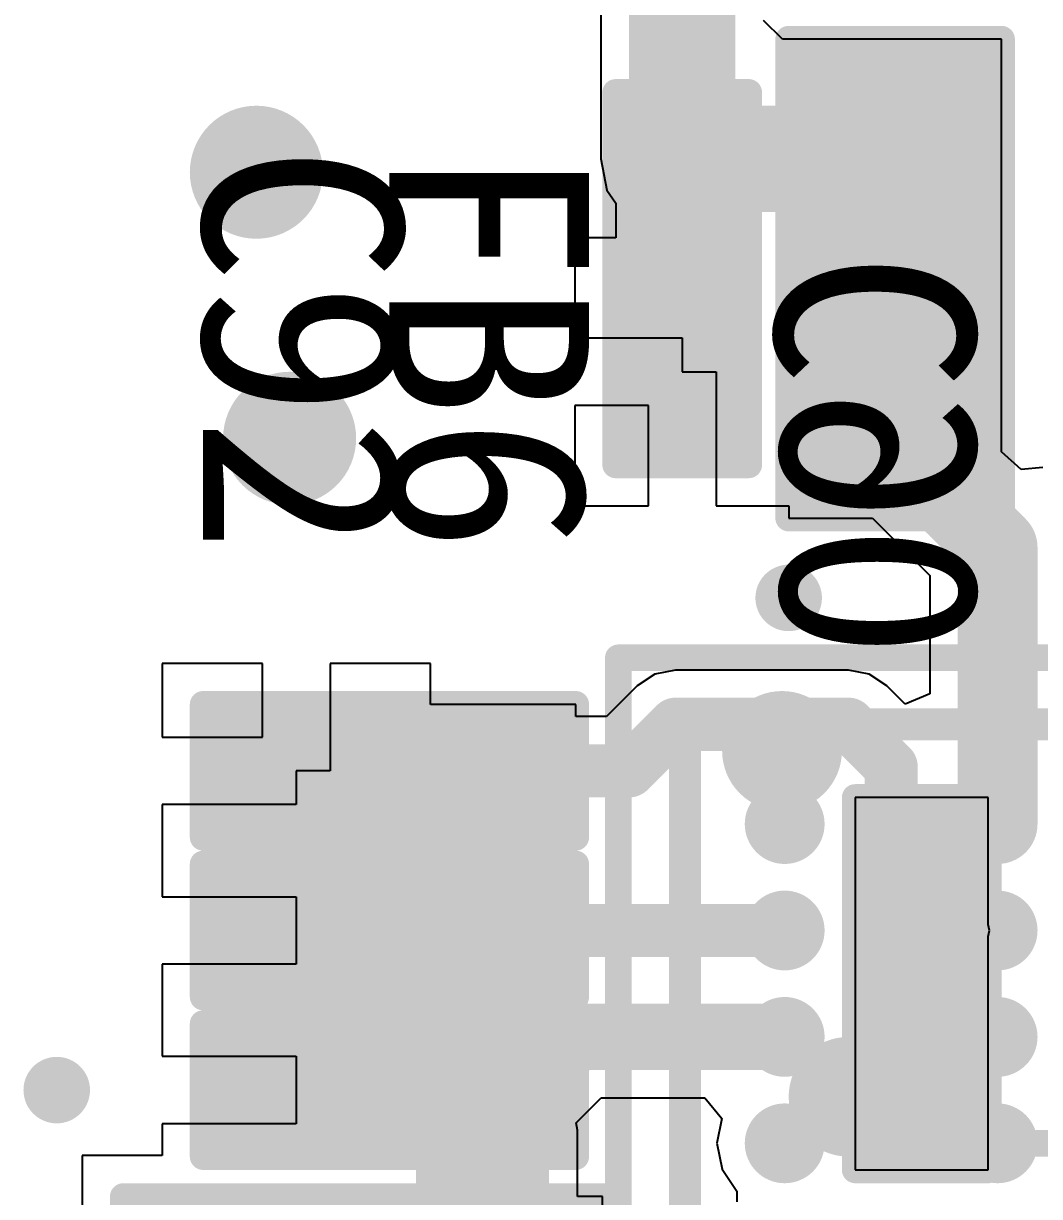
# Model space of a CAD drawing. Header units: millimetres. Extents: x 15 to 120, y 22 to 104.
# Drawn here: x 30.625 to 34.443, y 77.15 to 81.559 of the extents above; entities that cross this region are included whole.
import ezdxf

# ---------------------------------------------------------------- set-up
doc = ezdxf.new("R2010")
doc.units = ezdxf.units.MM
for name, color, linetype in [('BottomLayer', 5, 'Continuous'), ('BottomOverlay', 54, 'Continuous'), ('BottomPaste', 16, 'Continuous'), ('BottomSolder', 6, 'Continuous'), ('Mechanical13', 56, 'Continuous'), ('Mechanical15', 56, 'Continuous'), ('MultiLayer', 9, 'Continuous'), ('TopLayer', 1, 'Continuous'), ('TopOverlay', 2, 'Continuous'), ('TopPaste', 8, 'Continuous'), ('TopSolder', 216, 'Continuous')]:
    doc.layers.add(name, color=color, linetype=linetype)

msp = doc.modelspace()

# ---------------------------------------------------------------- linework, layer by layer
at = {"layer": 'BottomLayer'}
for p, q in [((34.249995, 78.65000017999999), (33.749996, 78.65000017999999)), ((33.749996, 78.65000017999999), (33.749996, 77.95000412)), ((34.249995, 78.17218045999999), (34.249995, 78.65000017999999)), ((34.25440698, 78.15000117999999), (34.249995, 78.17218045999999)), ((34.249995, 78.1278219), (34.25440698, 78.15000117999999)), ((34.249995, 77.95000666), (34.249995, 78.1278219)), ((33.74999346, 77.95000666), (33.74999091999999, 77.9499965)), ((33.74999091999999, 77.9499965), (33.74999091999999, 77.9499965)), ((33.74999091999999, 77.9499965), (33.74999091999999, 77.9499965)), ((33.74999091999999, 77.9499965), (33.74999091999999, 77.94999396)), ((33.74999091999999, 77.94999396), (33.749996, 77.94999396)), ((33.749996, 77.95000412), (33.74999346, 77.95000666)), ((33.749996, 77.95000412), (33.749996, 77.95000412)), ((33.749996, 77.94999396), (33.749996, 77.94999396)), ((33.749996, 77.94999396), (33.749996, 77.25000044)), ((34.25000008, 77.95000666), (34.249995, 77.95000666)), ((34.249995, 77.94999396), (34.25000008, 77.9499965)), ((34.249995, 77.25000044), (34.249995, 77.94999396)), ((34.249995, 77.94999396), (34.249995, 77.94999396)), ((34.25000008, 77.9499965), (34.25000008, 77.95000666)), ((33.749996, 77.25000044), (34.249995, 77.25000044))]:
    msp.add_line(p, q, dxfattribs=at)
for points, const_width in [([(31.37499186, 80.99997515999999, 1), (31.62498882, 80.99997515999999, 1)], 0.2499995), ([(31.50000304, 80.00000002, 1), (31.75, 80.00000002, 1)], 0.2499995), ([(33.96250256, 78.15000117999999, 1), (34.08750104, 78.15000117999999, 1)], 0.12499848), ([(33.9374988, 77.7250033, 1), (34.06249728, 77.7250033, 1)], 0.12499848)]:
    msp.add_lwpolyline(points, format="xyb", close=True, dxfattribs=dict(at, const_width=const_width))
for points in [[(34.1499952, 78.55000038), (33.84999579999999, 78.55000038), (34.1499952, 78.05000138), (33.84999579999999, 78.05000138)], [(34.1499952, 77.84999924), (33.84999579999999, 77.84999924), (34.1499952, 77.35000024), (33.84999579999999, 77.35000024)]]:
    msp.add_solid(points, dxfattribs=at)
at = {"layer": 'BottomPaste'}
for points in [[(34.1499952, 78.55000038), (33.84999579999999, 78.55000038), (34.1499952, 78.05000138), (33.84999579999999, 78.05000138)], [(34.1499952, 78.55000038), (33.84999579999999, 78.55000038), (34.1499952, 78.05000138), (33.84999579999999, 78.05000138)], [(34.1499952, 77.84999924), (33.84999579999999, 77.84999924), (34.1499952, 77.35000024), (33.84999579999999, 77.35000024)], [(34.1499952, 77.84999924), (33.84999579999999, 77.84999924), (34.1499952, 77.35000024), (33.84999579999999, 77.35000024)]]:
    msp.add_solid(points, dxfattribs=at)
at = {"layer": 'BottomSolder'}
for points in [[(34.1999951, 78.60000027999999), (33.7999959, 78.60000027999999), (34.1999951, 78.00000148), (33.7999959, 78.00000148)], [(34.1999951, 78.60000027999999), (33.7999959, 78.60000027999999), (34.1999951, 78.00000148), (33.7999959, 78.00000148)], [(34.1999951, 77.89999913999999), (33.7999959, 77.89999913999999), (34.1999951, 77.30000034), (33.7999959, 77.30000034)], [(34.1999951, 77.89999913999999), (33.7999959, 77.89999913999999), (34.1999951, 77.30000034), (33.7999959, 77.30000034)]]:
    msp.add_solid(points, dxfattribs=at)
at = {"layer": 'Mechanical13', "const_width": 0.0999998}
for points in [[(33.54997354, 81.15000787999999), (34.24999754, 81.15000787999999)], [(33.54997354, 80.04998468), (33.54997354, 81.15000787999999)], [(34.24999754, 80.04998468), (34.24999754, 81.15000787999999)], [(32.93500144, 80.91499945999999), (33.26500332, 80.91499945999999)], [(32.93500144, 80.28500072), (32.93500144, 80.91499945999999)], [(33.26500332, 80.28500072), (33.26500332, 80.91499945999999)], [(32.93500144, 80.28500072), (33.26500332, 80.28500072)], [(33.54997354, 80.04998468), (34.24999754, 80.04998468)], [(33.11001505999999, 75.77501228), (33.11001505999999, 78.9250136)], [(33.11001505999999, 78.9250136), (36.26001638, 78.9250136)], [(31.68502426, 78.5850092), (31.68502426, 78.91500599999999)], [(31.68502426, 78.91500599999999), (32.31499506, 78.91500599999999)], [(32.31499506, 78.5850092), (32.31499506, 78.91500599999999)], [(31.68502426, 78.5850092), (32.31499506, 78.5850092)], [(31.68499886, 77.9849977), (31.68499886, 78.31499957999999)], [(31.68499886, 78.31499957999999), (32.3149976, 78.31499957999999)], [(32.3149976, 77.9849977), (32.3149976, 78.31499957999999)], [(33.83499456, 78.26499968), (34.16499644, 78.26499968)], [(33.83499456, 77.63500094), (33.83499456, 78.26499968)], [(34.16499644, 77.63500094), (34.16499644, 78.26499968)], [(31.68499886, 77.9849977), (32.3149976, 77.9849977)], [(31.68499886, 77.3849989), (31.68499886, 77.71500078)], [(31.68499886, 77.71500078), (32.3149976, 77.71500078)], [(32.3149976, 77.3849989), (32.3149976, 77.71500078)], [(33.83499456, 77.63500094), (34.16499644, 77.63500094)], [(31.68499886, 77.3849989), (32.3149976, 77.3849989)]]:
    msp.add_lwpolyline(points, dxfattribs=at)
at = {"layer": 'Mechanical13', "const_width": 0.0499999}
for points in [[(33.52497486, 81.15000787999999, 1), (33.57497222, 81.15000787999999, 1)], [(33.52497486, 81.15000787999999, 1), (33.57497222, 81.15000787999999, 1)], [(34.22499886, 81.15000787999999, 1), (34.27499622, 81.15000787999999, 1)], [(34.22499886, 81.15000787999999, 1), (34.27499622, 81.15000787999999, 1)], [(32.91000276, 80.91499945999999, 1), (32.96000012, 80.91499945999999, 1)], [(32.91000276, 80.91499945999999, 1), (32.96000012, 80.91499945999999, 1)], [(33.24000464, 80.91499945999999, 1), (33.290002, 80.91499945999999, 1)], [(33.24000464, 80.91499945999999, 1), (33.290002, 80.91499945999999, 1)], [(32.91000276, 80.28500072, 1), (32.96000012, 80.28500072, 1)], [(32.91000276, 80.28500072, 1), (32.96000012, 80.28500072, 1)], [(33.24000464, 80.28500072, 1), (33.290002, 80.28500072, 1)], [(33.24000464, 80.28500072, 1), (33.290002, 80.28500072, 1)], [(33.52497486, 80.04998468, 1), (33.57497222, 80.04998468, 1)], [(33.52497486, 80.04998468, 1), (33.57497222, 80.04998468, 1)], [(34.22499886, 80.04998468, 1), (34.27499622, 80.04998468, 1)], [(34.22499886, 80.04998468, 1), (34.27499622, 80.04998468, 1)], [(33.08501638, 78.9250136, 1), (33.13501374, 78.9250136, 1)], [(33.08501638, 78.9250136, 1), (33.13501374, 78.9250136, 1)], [(31.66002558, 78.91500599999999, 1), (31.71002294, 78.91500599999999, 1)], [(31.66002558, 78.91500599999999, 1), (31.71002294, 78.91500599999999, 1)], [(32.28999638, 78.91500599999999, 1), (32.33999374, 78.91500599999999, 1)], [(32.28999638, 78.91500599999999, 1), (32.33999374, 78.91500599999999, 1)], [(31.66002558, 78.5850092, 1), (31.71002294, 78.5850092, 1)], [(31.66002558, 78.5850092, 1), (31.71002294, 78.5850092, 1)], [(32.28999638, 78.5850092, 1), (32.33999374, 78.5850092, 1)], [(32.28999638, 78.5850092, 1), (32.33999374, 78.5850092, 1)], [(31.66000018, 78.31499957999999, 1), (31.70999754, 78.31499957999999, 1)], [(31.66000018, 78.31499957999999, 1), (31.70999754, 78.31499957999999, 1)], [(32.28999892, 78.31499957999999, 1), (32.33999628, 78.31499957999999, 1)], [(32.28999892, 78.31499957999999, 1), (32.33999628, 78.31499957999999, 1)], [(33.80999588, 78.26499968, 1), (33.85999324, 78.26499968, 1)], [(33.80999588, 78.26499968, 1), (33.85999324, 78.26499968, 1)], [(34.13999776, 78.26499968, 1), (34.18999512, 78.26499968, 1)], [(34.13999776, 78.26499968, 1), (34.18999512, 78.26499968, 1)], [(31.66000018, 77.9849977, 1), (31.70999754, 77.9849977, 1)], [(31.66000018, 77.9849977, 1), (31.70999754, 77.9849977, 1)], [(32.28999892, 77.9849977, 1), (32.33999628, 77.9849977, 1)], [(32.28999892, 77.9849977, 1), (32.33999628, 77.9849977, 1)], [(31.66000018, 77.71500078, 1), (31.70999754, 77.71500078, 1)], [(31.66000018, 77.71500078, 1), (31.70999754, 77.71500078, 1)], [(32.28999892, 77.71500078, 1), (32.33999628, 77.71500078, 1)], [(32.28999892, 77.71500078, 1), (32.33999628, 77.71500078, 1)], [(33.80999588, 77.63500094, 1), (33.85999324, 77.63500094, 1)], [(33.80999588, 77.63500094, 1), (33.85999324, 77.63500094, 1)], [(34.13999776, 77.63500094, 1), (34.18999512, 77.63500094, 1)], [(34.13999776, 77.63500094, 1), (34.18999512, 77.63500094, 1)], [(31.66000018, 77.3849989, 1), (31.70999754, 77.3849989, 1)], [(31.66000018, 77.3849989, 1), (31.70999754, 77.3849989, 1)], [(32.28999892, 77.3849989, 1), (32.33999628, 77.3849989, 1)], [(32.28999892, 77.3849989, 1), (32.33999628, 77.3849989, 1)]]:
    msp.add_lwpolyline(points, format="xyb", close=True, dxfattribs=at)
at = {"layer": 'Mechanical15', "const_width": 0.0999998}
for points in [[(33.49998634, 81.50001988), (34.29998474, 81.50001988)], [(33.49998634, 79.70002348), (33.49998634, 81.50001988)], [(34.29998474, 79.70002348), (34.29998474, 81.50001988)], [(32.85000288, 81.29999996), (33.35000188, 81.29999996)], [(32.85000288, 79.90000022), (32.85000288, 81.29999996)], [(33.35000188, 79.90000022), (33.35000188, 81.29999996)], [(33.89998554, 80.24998427999999), (33.89998554, 80.95000827999999)], [(33.10000238, 80.43500042), (33.10000238, 80.76499976)], [(32.93500144, 80.60000136), (33.26500332, 80.60000136)], [(33.54997354, 80.59999628), (34.24999754, 80.59999628)], [(32.85000288, 79.90000022), (33.35000188, 79.90000022)], [(33.49998634, 79.70002348), (34.29998474, 79.70002348)], [(32.86001556, 75.52501278), (32.86001556, 79.1750131)], [(32.86001556, 79.1750131), (36.51001588, 79.1750131)], [(31.30001106, 78.5000208), (31.30001106, 78.99999439999999)], [(31.30001106, 78.99999439999999), (32.70000826, 78.99999439999999)], [(32.70000826, 78.5000208), (32.70000826, 78.99999439999999)], [(31.99998426, 78.5850092), (31.99998426, 78.91500599999999)], [(31.83498586, 78.75000759999999), (32.16498266, 78.75000759999999)], [(33.749996, 78.65000017999999), (34.249995, 78.65000017999999)], [(33.749996, 77.25000044), (33.749996, 78.65000017999999)], [(34.249995, 77.25000044), (34.249995, 78.65000017999999)], [(31.30001106, 78.5000208), (32.70000826, 78.5000208)], [(31.29999836, 77.89999913999999), (31.29999836, 78.39999814)], [(31.29999836, 78.39999814), (32.69999809999999, 78.39999814)], [(32.69999809999999, 77.89999913999999), (32.69999809999999, 78.39999814)], [(31.9999995, 77.9849977), (31.9999995, 78.31499957999999)], [(31.83499856, 78.14999863999999), (32.1649979, 78.14999863999999)], [(33.9999955, 77.78500063999999), (33.9999955, 78.11499998)], [(33.83499456, 77.95000157999999), (34.16499644, 77.95000157999999)], [(31.29999836, 77.89999913999999), (32.69999809999999, 77.89999913999999)], [(31.29999836, 77.30000034), (31.29999836, 77.79999934)], [(31.29999836, 77.79999934), (32.69999809999999, 77.79999934)], [(32.69999809999999, 77.30000034), (32.69999809999999, 77.79999934)], [(31.9999995, 77.3849989), (31.9999995, 77.71500078)], [(31.83499856, 77.54999984), (32.1649979, 77.54999984)], [(34.18501672, 77.35001294), (35.18501472, 77.35001294)], [(31.29999836, 77.30000034), (32.69999809999999, 77.30000034)], [(33.749996, 77.25000044), (34.249995, 77.25000044)], [(30.99999896, 77.15000064), (32.7999979, 77.15000064)], [(30.99999896, 76.25000243999999), (30.99999896, 77.15000064)], [(32.7999979, 76.25000243999999), (32.7999979, 77.15000064)]]:
    msp.add_lwpolyline(points, dxfattribs=at)
at = {"layer": 'Mechanical15', "const_width": 0.0499999}
for points in [[(33.47498766, 81.50001988, 1), (33.52498502, 81.50001988, 1)], [(33.47498766, 81.50001988, 1), (33.52498502, 81.50001988, 1)], [(34.27498606, 81.50001988, 1), (34.32498342, 81.50001988, 1)], [(34.27498606, 81.50001988, 1), (34.32498342, 81.50001988, 1)], [(32.8250042, 81.29999996, 1), (32.87500156, 81.29999996, 1)], [(32.8250042, 81.29999996, 1), (32.87500156, 81.29999996, 1)], [(33.3250032, 81.29999996, 1), (33.37500056, 81.29999996, 1)], [(33.3250032, 81.29999996, 1), (33.37500056, 81.29999996, 1)], [(33.87498686, 80.95000827999999, 1), (33.92498422, 80.95000827999999, 1)], [(33.0750037, 80.76499976, 1), (33.12500106, 80.76499976, 1)], [(32.91000276, 80.60000136, 1), (32.96000012, 80.60000136, 1)], [(33.24000464, 80.60000136, 1), (33.290002, 80.60000136, 1)], [(33.52497486, 80.59999628, 1), (33.57497222, 80.59999628, 1)], [(34.22499886, 80.59999628, 1), (34.27499622, 80.59999628, 1)], [(33.0750037, 80.43500042, 1), (33.12500106, 80.43500042, 1)], [(33.87498686, 80.24998427999999, 1), (33.92498422, 80.24998427999999, 1)], [(32.8250042, 79.90000022, 1), (32.87500156, 79.90000022, 1)], [(32.8250042, 79.90000022, 1), (32.87500156, 79.90000022, 1)], [(33.3250032, 79.90000022, 1), (33.37500056, 79.90000022, 1)], [(33.3250032, 79.90000022, 1), (33.37500056, 79.90000022, 1)], [(33.47498766, 79.70002348, 1), (33.52498502, 79.70002348, 1)], [(33.47498766, 79.70002348, 1), (33.52498502, 79.70002348, 1)], [(34.27498606, 79.70002348, 1), (34.32498342, 79.70002348, 1)], [(34.27498606, 79.70002348, 1), (34.32498342, 79.70002348, 1)], [(32.83501688, 79.1750131, 1), (32.88501424, 79.1750131, 1)], [(32.83501688, 79.1750131, 1), (32.88501424, 79.1750131, 1)], [(31.27501238, 78.99999439999999, 1), (31.32500974, 78.99999439999999, 1)], [(31.27501238, 78.99999439999999, 1), (31.32500974, 78.99999439999999, 1)], [(32.67500958, 78.99999439999999, 1), (32.72500694, 78.99999439999999, 1)], [(32.67500958, 78.99999439999999, 1), (32.72500694, 78.99999439999999, 1)], [(31.97498558, 78.91500599999999, 1), (32.02498294, 78.91500599999999, 1)], [(31.80998718, 78.75000759999999, 1), (31.85998454, 78.75000759999999, 1)], [(32.13998398, 78.75000759999999, 1), (32.18998134, 78.75000759999999, 1)], [(33.72499732, 78.65000017999999, 1), (33.77499468, 78.65000017999999, 1)], [(33.72499732, 78.65000017999999, 1), (33.77499468, 78.65000017999999, 1)], [(34.22499632, 78.65000017999999, 1), (34.27499368, 78.65000017999999, 1)], [(34.22499632, 78.65000017999999, 1), (34.27499368, 78.65000017999999, 1)], [(31.97498558, 78.5850092, 1), (32.02498294, 78.5850092, 1)], [(31.27501238, 78.5000208, 1), (31.32500974, 78.5000208, 1)], [(31.27501238, 78.5000208, 1), (31.32500974, 78.5000208, 1)], [(32.67500958, 78.5000208, 1), (32.72500694, 78.5000208, 1)], [(32.67500958, 78.5000208, 1), (32.72500694, 78.5000208, 1)], [(31.27499968, 78.39999814, 1), (31.32499704, 78.39999814, 1)], [(31.27499968, 78.39999814, 1), (31.32499704, 78.39999814, 1)], [(32.67499942, 78.39999814, 1), (32.72499678, 78.39999814, 1)], [(32.67499942, 78.39999814, 1), (32.72499678, 78.39999814, 1)], [(31.97500082, 78.31499957999999, 1), (32.02499818, 78.31499957999999, 1)], [(31.80999988, 78.14999863999999, 1), (31.85999724, 78.14999863999999, 1)], [(32.13999922, 78.14999863999999, 1), (32.18999658, 78.14999863999999, 1)], [(33.97499682, 78.11499998, 1), (34.02499418, 78.11499998, 1)], [(31.97500082, 77.9849977, 1), (32.02499818, 77.9849977, 1)], [(33.80999588, 77.95000157999999, 1), (33.85999324, 77.95000157999999, 1)], [(34.13999776, 77.95000157999999, 1), (34.18999512, 77.95000157999999, 1)], [(31.27499968, 77.89999913999999, 1), (31.32499704, 77.89999913999999, 1)], [(31.27499968, 77.89999913999999, 1), (31.32499704, 77.89999913999999, 1)], [(32.67499942, 77.89999913999999, 1), (32.72499678, 77.89999913999999, 1)], [(32.67499942, 77.89999913999999, 1), (32.72499678, 77.89999913999999, 1)], [(31.27499968, 77.79999934, 1), (31.32499704, 77.79999934, 1)], [(31.27499968, 77.79999934, 1), (31.32499704, 77.79999934, 1)], [(32.67499942, 77.79999934, 1), (32.72499678, 77.79999934, 1)], [(32.67499942, 77.79999934, 1), (32.72499678, 77.79999934, 1)], [(33.97499682, 77.78500063999999, 1), (34.02499418, 77.78500063999999, 1)], [(31.97500082, 77.71500078, 1), (32.02499818, 77.71500078, 1)], [(31.80999988, 77.54999984, 1), (31.85999724, 77.54999984, 1)], [(32.13999922, 77.54999984, 1), (32.18999658, 77.54999984, 1)], [(31.97500082, 77.3849989, 1), (32.02499818, 77.3849989, 1)], [(34.16001804, 77.35001294, 1), (34.2100154, 77.35001294, 1)], [(31.27499968, 77.30000034, 1), (31.32499704, 77.30000034, 1)], [(31.27499968, 77.30000034, 1), (31.32499704, 77.30000034, 1)], [(32.67499942, 77.30000034, 1), (32.72499678, 77.30000034, 1)], [(32.67499942, 77.30000034, 1), (32.72499678, 77.30000034, 1)], [(33.72499732, 77.25000044, 1), (33.77499468, 77.25000044, 1)], [(33.72499732, 77.25000044, 1), (33.77499468, 77.25000044, 1)], [(34.22499632, 77.25000044, 1), (34.27499368, 77.25000044, 1)], [(34.22499632, 77.25000044, 1), (34.27499368, 77.25000044, 1)], [(30.97500028, 77.15000064, 1), (31.02499764, 77.15000064, 1)], [(30.97500028, 77.15000064, 1), (31.02499764, 77.15000064, 1)], [(32.77499922, 77.15000064, 1), (32.82499658, 77.15000064, 1)], [(32.77499922, 77.15000064, 1), (32.82499658, 77.15000064, 1)]]:
    msp.add_lwpolyline(points, format="xyb", close=True, dxfattribs=at)
at = {"layer": 'MultiLayer'}
for points, const_width in [([(31.37499186, 80.99997515999999, 1), (31.62498882, 80.99997515999999, 1)], 0.2499995), ([(31.50000304, 80.00000002, 1), (31.75, 80.00000002, 1)], 0.2499995), ([(33.43750233999999, 79.40000122, 1), (33.56250082, 79.40000122, 1)], 0.12499848), ([(33.36250122, 78.8250011, 1), (33.5874995, 78.8250011, 1)], 0.22499828), ([(31.46249994, 78.75000505999999, 1), (31.58749842, 78.75000505999999, 1)], 0.12499848), ([(31.71249944, 78.75000505999999, 1), (31.83749792, 78.75000505999999, 1)], 0.12499848), ([(31.53750106, 78.45000058, 1), (31.76249934, 78.45000058, 1)], 0.22499828), ([(33.42251634, 78.55001308, 1), (33.54751482, 78.55001308, 1)], 0.12499848), ([(33.83750154, 78.42499936, 1), (34.06249982, 78.42499936, 1)], 0.22499828), ([(31.46249994, 78.15000372, 1), (31.58749842, 78.15000372, 1)], 0.12499848), ([(31.71249944, 78.15000372, 1), (31.83749792, 78.15000372, 1)], 0.12499848), ([(33.82251554, 78.15001387999999, 1), (33.94751402, 78.15001387999999, 1)], 0.12499848), ([(33.96250256, 78.15000117999999, 1), (34.08750104, 78.15000117999999, 1)], 0.12499848), ([(34.22251728, 78.15001387999999, 1), (34.34751576, 78.15001387999999, 1)], 0.12499848), ([(33.82251554, 77.75001214, 1), (33.94751402, 77.75001214, 1)], 0.12499848), ([(33.9374988, 77.7250033, 1), (34.06249728, 77.7250033, 1)], 0.12499848), ([(33.61250072, 77.52500116, 1), (33.837499, 77.52500116, 1)], 0.22499828), ([(30.68750276, 77.54999984, 1), (30.81250124, 77.54999984, 1)], 0.12499848), ([(31.46249994, 77.55000238, 1), (31.58749842, 77.55000238, 1)], 0.12499848), ([(31.71249944, 77.55000238, 1), (31.83749792, 77.55000238, 1)], 0.12499848), ([(33.42251634, 77.35001294, 1), (33.54751482, 77.35001294, 1)], 0.12499848), ([(33.82251554, 77.35001294, 1), (33.94751402, 77.35001294, 1)], 0.12499848)]:
    msp.add_lwpolyline(points, format="xyb", close=True, dxfattribs=dict(at, const_width=const_width))
at = {"layer": 'TopLayer'}
for p, q in [((32.79413304, 82.35567984), (32.79413304, 81.04998268)), ((33.47659802, 81.49998432), (33.40588696, 81.57069537999999)), ((33.49998888, 81.49998432), (33.47659802, 81.49998432)), ((33.49998888, 81.49998178), (33.49998888, 81.49998432)), ((34.29998474, 81.49998178), (33.49998888, 81.49998178)), ((34.29998474, 80.59998358), (34.29998474, 81.49998178)), ((32.79413304, 81.04998268), (32.81741722, 80.93292932)), ((32.81741722, 80.93292932), (32.85000288, 80.88415877999999)), ((32.85000288, 80.88415877999999), (32.85000288, 80.75399902)), ((32.85000288, 80.75399902), (32.69600268, 80.75399902)), ((32.69600268, 80.75399902), (32.69600268, 80.37699952)), ((34.29998474, 79.94939814), (34.29998474, 80.59998358)), ((32.69600268, 80.37699952), (33.10000238, 80.37699952)), ((33.10000238, 80.37699952), (33.10000238, 80.24999951999999)), ((33.10000238, 80.24999951999999), (33.22700237999999, 80.24999951999999)), ((33.22700237999999, 80.24999951999999), (33.22700237999999, 79.74600002)), ((32.97300238, 80.12299952), (32.69600268, 80.12299952)), ((32.69600268, 80.12299952), (32.69600268, 79.74600002)), ((32.97300238, 79.74600002), (32.97300238, 80.12299952)), ((34.37408162, 79.882238), (34.29998474, 79.94939814)), ((34.4546047, 79.89016787999999), (34.37408162, 79.882238)), ((32.69600268, 79.74600002), (32.97300238, 79.74600002)), ((33.22700237999999, 79.74600002), (33.49998634, 79.74600002)), ((33.49998634, 79.74600002), (33.49998634, 79.70001078)), ((33.49998634, 79.70001078), (33.81448914, 79.70001078)), ((33.81448914, 79.70001078), (34.0301199, 79.48438001999999)), ((34.0301199, 79.48438001999999), (34.0301199, 79.03892244)), ((31.52302306, 79.15400729999999), (31.14602356, 79.15400729999999)), ((31.14602356, 79.15400729999999), (31.14602356, 78.8770076)), ((31.52302306, 78.8770076), (31.52302306, 79.15400729999999)), ((32.15402256, 79.15400729999999), (31.77702306, 79.15400729999999)), ((31.77702306, 79.15400729999999), (31.77702306, 78.75000759999999)), ((32.15402256, 79.00000709999999), (32.15402256, 79.15400729999999)), ((32.99696474, 79.11339778), (32.9308079, 79.06919416)), ((33.07500116, 79.12891972), (32.99696474, 79.11339778)), ((33.72499986, 79.12891972), (33.07500116, 79.12891972)), ((33.80303628, 79.11339778), (33.72499986, 79.12891972)), ((33.86919312, 79.06919416), (33.80303628, 79.11339778)), ((32.93080282, 79.06918653999999), (32.81554016, 78.95392642)), ((32.9308079, 79.06919416), (32.93080282, 79.06918653999999)), ((33.93772994, 79.00065479999999), (33.86919312, 79.06919416)), ((34.0301199, 79.03892244), (33.93772994, 79.00065479999999)), ((32.69999556, 79.00000709999999), (32.15402256, 79.00000709999999)), ((32.69999556, 78.95392642), (32.69999556, 79.00000709999999)), ((32.81554016, 78.95392642), (32.69999556, 78.95392642)), ((31.14602356, 78.8770076), (31.52302306, 78.8770076)), ((31.77702306, 78.75000759999999), (31.65002306, 78.75000759999999)), ((31.65002306, 78.75000759999999), (31.65002306, 78.6230076)), ((31.65002306, 78.6230076), (31.14602356, 78.6230076)), ((31.14602356, 78.6230076), (31.14602356, 78.55399833999999)), ((31.14602356, 78.55399833999999), (31.14599816, 78.55399833999999)), ((31.14599816, 78.55399833999999), (31.14599816, 78.27699864)), ((31.14599816, 78.27699864), (31.64999766, 78.27699864)), ((31.64999766, 78.27699864), (31.64999766, 78.02299864)), ((31.64999766, 78.02299864), (31.14599816, 78.02299864)), ((31.14599816, 78.02299864), (31.14599816, 77.74599893999999)), ((31.14599816, 77.74599893999999), (31.14599816, 77.67699984)), ((31.14599816, 77.67699984), (31.64999766, 77.67699984)), ((31.64999766, 77.67699984), (31.64999766, 77.42299983999999)), ((32.7014713, 77.42704352), (32.79503474, 77.52060696)), ((32.79503474, 77.52060696), (33.18523716, 77.52060696)), ((33.18523716, 77.52060696), (33.2486762, 77.44330459999999)), ((32.70685101999999, 77.39999506), (32.7014713, 77.42704352)), ((33.2486762, 77.44330459999999), (33.23011896, 77.35001294)), ((31.64999766, 77.42299983999999), (31.14599816, 77.42299983999999)), ((31.14599816, 77.42299983999999), (31.14599816, 77.30399829999999)), ((32.70685101999999, 77.14999809999999), (32.70685101999999, 77.39999506)), ((33.23011896, 77.35001294), (33.24952202, 77.25246931999999)), ((31.14599816, 77.30399829999999), (30.84599876, 77.30399829999999)), ((30.84599876, 77.30399829999999), (30.84599876, 76.826999)), ((33.24952202, 77.25246931999999), (33.30477717999999, 77.16977707999999)), ((33.30477717999999, 77.16977707999999), (33.30477717999999, 77.1302496)), ((32.7999979, 77.14999809999999), (32.70685101999999, 77.14999809999999)), ((32.7999979, 76.24999989999999), (32.7999979, 77.14999809999999))]:
    msp.add_line(p, q, dxfattribs=at)
for points, const_width in [([(33.10001, 81.04998268), (33.10001, 83.46498674)], 0.3999992), ([(33.10001, 81.04998268), (33.89998554, 81.04998268)], 0.3999992), ([(33.87499194, 79.99998477999999), (34.28501652, 79.5899602)], 0.2999994), ([(34.28501652, 78.55001308), (34.28501652, 79.5899602)], 0.2999994), ([(32.90000786, 78.75000759999999), (33.07500116, 78.9250009)], 0.1999996), ([(33.07500116, 78.9250009), (33.72499986, 78.9250009)], 0.1999996), ([(33.72499986, 78.9250009), (33.88501478, 78.76498597999999)], 0.1999996), ([(32.34999626, 78.75000759999999), (32.90000786, 78.75000759999999)], 0.1999996), ([(33.88501478, 78.55001308), (33.88501478, 78.76498597999999)], 0.1999996), ([(32.3499988, 78.14999863999999), (32.35001404, 78.15001387999999)], 0.1999996), ([(32.35001404, 78.15001387999999), (33.48501558, 78.15001387999999)], 0.1999996), ([(32.42499738, 77.47499872), (32.7000108, 77.75001214)], 0.2499995), ([(32.7000108, 77.75001214), (33.48501558, 77.75001214)], 0.2499995), ([(32.34999372, 76.97499972), (32.34999372, 77.39999506)], 0.499999), ([(32.34999372, 77.39999506), (32.42499738, 77.47499872)], 0.2499995), ([(32.34999372, 76.95000103999999), (32.34999372, 76.97499972)], 0.499999)]:
    msp.add_lwpolyline(points, dxfattribs=dict(at, const_width=const_width))
for points, const_width in [([(31.37499186, 80.99997515999999, 1), (31.62498882, 80.99997515999999, 1)], 0.2499995), ([(33.0000102, 81.04998268, 1), (33.2000098, 81.04998268, 1)], 0.1999996), ([(33.0000102, 81.04998268, 1), (33.2000098, 81.04998268, 1)], 0.1999996), ([(33.79998574, 81.04998268, 1), (33.99998533999999, 81.04998268, 1)], 0.1999996), ([(31.50000304, 80.00000002, 1), (31.75, 80.00000002, 1)], 0.2499995), ([(33.79999335999999, 79.99998477999999, 1), (33.94999052, 79.99998477999999, 1)], 0.1499997), ([(34.21001794, 79.5899602, 1), (34.3600151, 79.5899602, 1)], 0.1499997), ([(34.21001794, 79.5899602, 1), (34.3600151, 79.5899602, 1)], 0.1499997), ([(33.43750233999999, 79.40000122, 1), (33.56250082, 79.40000122, 1)], 0.12499848), ([(33.02500126, 78.9250009, 1), (33.12500106, 78.9250009, 1)], 0.0999998), ([(33.02500126, 78.9250009, 1), (33.12500106, 78.9250009, 1)], 0.0999998), ([(33.67499996, 78.9250009, 1), (33.77499976, 78.9250009, 1)], 0.0999998), ([(33.67499996, 78.9250009, 1), (33.77499976, 78.9250009, 1)], 0.0999998), ([(31.46249994, 78.75000505999999, 1), (31.58749842, 78.75000505999999, 1)], 0.12499848), ([(31.71249944, 78.75000505999999, 1), (31.83749792, 78.75000505999999, 1)], 0.12499848), ([(32.29999636, 78.75000759999999, 1), (32.39999616, 78.75000759999999, 1)], 0.0999998), ([(32.85000796, 78.75000759999999, 1), (32.95000776, 78.75000759999999, 1)], 0.0999998), ([(32.85000796, 78.75000759999999, 1), (32.95000776, 78.75000759999999, 1)], 0.0999998), ([(33.83501488, 78.76498597999999, 1), (33.93501467999999, 78.76498597999999, 1)], 0.0999998), ([(33.83501488, 78.76498597999999, 1), (33.93501467999999, 78.76498597999999, 1)], 0.0999998), ([(33.410017, 78.55001308, 1), (33.56001416, 78.55001308, 1)], 0.1499997), ([(33.42251634, 78.55001308, 1), (33.54751482, 78.55001308, 1)], 0.12499848), ([(33.8100162, 78.55001308, 1), (33.96001336, 78.55001308, 1)], 0.1499997), ([(34.21001794, 78.55001308, 1), (34.3600151, 78.55001308, 1)], 0.1499997), ([(34.21001794, 78.55001308, 1), (34.3600151, 78.55001308, 1)], 0.1499997), ([(33.83501488, 78.55001308, 1), (33.93501467999999, 78.55001308, 1)], 0.0999998), ([(31.46249994, 78.15000372, 1), (31.58749842, 78.15000372, 1)], 0.12499848), ([(31.71249944, 78.15000372, 1), (31.83749792, 78.15000372, 1)], 0.12499848), ([(33.410017, 78.15001387999999, 1), (33.56001416, 78.15001387999999, 1)], 0.1499997), ([(33.8100162, 78.15001387999999, 1), (33.96001336, 78.15001387999999, 1)], 0.1499997), ([(33.82251554, 78.15001387999999, 1), (33.94751402, 78.15001387999999, 1)], 0.12499848), ([(34.21001794, 78.15001387999999, 1), (34.3600151, 78.15001387999999, 1)], 0.1499997), ([(34.22251728, 78.15001387999999, 1), (34.34751576, 78.15001387999999, 1)], 0.12499848), ([(32.2999989, 78.14999863999999, 1), (32.3999987, 78.14999863999999, 1)], 0.0999998), ([(32.30001413999999, 78.15001387999999, 1), (32.40001394, 78.15001387999999, 1)], 0.0999998), ([(32.30001413999999, 78.15001387999999, 1), (32.40001394, 78.15001387999999, 1)], 0.0999998), ([(33.43501568, 78.15001387999999, 1), (33.53501548, 78.15001387999999, 1)], 0.0999998), ([(32.63751156, 77.75001214, 1), (32.76251004, 77.75001214, 1)], 0.12499848), ([(32.63751156, 77.75001214, 1), (32.76251004, 77.75001214, 1)], 0.12499848), ([(33.410017, 77.75001214, 1), (33.56001416, 77.75001214, 1)], 0.1499997), ([(33.42251634, 77.75001214, 1), (33.54751482, 77.75001214, 1)], 0.12499848), ([(33.8100162, 77.75001214, 1), (33.96001336, 77.75001214, 1)], 0.1499997), ([(33.82251554, 77.75001214, 1), (33.94751402, 77.75001214, 1)], 0.12499848), ([(34.21001794, 77.75001214, 1), (34.3600151, 77.75001214, 1)], 0.1499997), ([(30.68750276, 77.54999984, 1), (30.81250124, 77.54999984, 1)], 0.12499848), ([(31.46249994, 77.55000238, 1), (31.58749842, 77.55000238, 1)], 0.12499848), ([(31.71249944, 77.55000238, 1), (31.83749792, 77.55000238, 1)], 0.12499848), ([(32.22499524, 77.39999506, 1), (32.4749922, 77.39999506, 1)], 0.2499995), ([(32.36249814, 77.47499872, 1), (32.48749662, 77.47499872, 1)], 0.12499848), ([(32.36249814, 77.47499872, 1), (32.48749662, 77.47499872, 1)], 0.12499848), ([(32.28749448, 77.39999506, 1), (32.41249296, 77.39999506, 1)], 0.12499848), ([(33.410017, 77.35001294, 1), (33.56001416, 77.35001294, 1)], 0.1499997), ([(33.42251634, 77.35001294, 1), (33.54751482, 77.35001294, 1)], 0.12499848), ([(33.8100162, 77.35001294, 1), (33.96001336, 77.35001294, 1)], 0.1499997), ([(33.82251554, 77.35001294, 1), (33.94751402, 77.35001294, 1)], 0.12499848), ([(34.21001794, 77.35001294, 1), (34.3600151, 77.35001294, 1)], 0.1499997), ([(32.22499524, 76.97499972, 1), (32.4749922, 76.97499972, 1)], 0.2499995), ([(32.22499524, 76.97499972, 1), (32.4749922, 76.97499972, 1)], 0.2499995), ([(32.22499524, 76.95000103999999, 1), (32.4749922, 76.95000103999999, 1)], 0.2499995)]:
    msp.add_lwpolyline(points, format="xyb", close=True, dxfattribs=dict(at, const_width=const_width))
for points in [[(33.59998614, 80.69998337999999), (34.19998494, 80.69998337999999), (33.59998614, 81.39998197999999), (34.19998494, 81.39998197999999)], [(32.95000268, 80.70000116), (33.25000208, 80.70000116), (32.95000268, 81.20000016), (33.25000208, 81.20000016)], [(32.95000268, 80.00000002), (33.25000208, 80.00000002), (32.95000268, 80.49999901999999), (33.25000208, 80.49999901999999)], [(33.59998614, 79.80001057999999), (34.19998494, 79.80001057999999), (33.59998614, 80.50000917999999), (34.19998494, 80.50000917999999)], [(31.40002356, 78.9000073), (31.40002356, 78.6000079), (31.90002256, 78.9000073), (31.90002256, 78.6000079)], [(32.09999676, 78.9000073), (32.09999676, 78.6000079), (32.59999576, 78.9000073), (32.59999576, 78.6000079)], [(31.39999816, 78.29999834), (31.39999816, 77.99999894), (31.89999716, 78.29999834), (31.89999716, 77.99999894)], [(32.0999993, 78.29999834), (32.0999993, 77.99999894), (32.5999983, 78.29999834), (32.5999983, 77.99999894)], [(31.39999816, 77.69999954), (31.39999816, 77.40000013999999), (31.89999716, 77.69999954), (31.89999716, 77.40000013999999)], [(32.0999993, 77.69999954), (32.0999993, 77.40000013999999), (32.5999983, 77.69999954), (32.5999983, 77.40000013999999)]]:
    msp.add_solid(points, dxfattribs=at)
at = {"layer": 'TopOverlay', "const_width": 0.11999976}
for points in [[(33.11001505999999, 78.9250136), (35.96001698, 78.9250136)], [(33.11001505999999, 75.77501228), (33.11001505999999, 78.9250136)]]:
    msp.add_lwpolyline(points, dxfattribs=at)
at = {"layer": 'TopOverlay', "const_width": 0.05999988}
msp.add_lwpolyline([(33.08001512, 78.9250136, 1), (33.140015, 78.9250136, 1)], format="xyb", close=True, dxfattribs=at)
msp.add_lwpolyline([(33.08001512, 78.9250136, 1), (33.140015, 78.9250136, 1)], format="xyb", close=True, dxfattribs=at)
at = {"layer": 'TopPaste', "const_width": 0.1499997}
for points in [[(33.410017, 78.55001308, 1), (33.56001416, 78.55001308, 1)], [(33.410017, 78.55001308, 1), (33.56001416, 78.55001308, 1)], [(33.8100162, 78.55001308, 1), (33.96001336, 78.55001308, 1)], [(33.8100162, 78.55001308, 1), (33.96001336, 78.55001308, 1)], [(34.21001794, 78.55001308, 1), (34.3600151, 78.55001308, 1)], [(34.21001794, 78.55001308, 1), (34.3600151, 78.55001308, 1)], [(33.410017, 78.15001387999999, 1), (33.56001416, 78.15001387999999, 1)], [(33.410017, 78.15001387999999, 1), (33.56001416, 78.15001387999999, 1)], [(33.8100162, 78.15001387999999, 1), (33.96001336, 78.15001387999999, 1)], [(33.8100162, 78.15001387999999, 1), (33.96001336, 78.15001387999999, 1)], [(34.21001794, 78.15001387999999, 1), (34.3600151, 78.15001387999999, 1)], [(34.21001794, 78.15001387999999, 1), (34.3600151, 78.15001387999999, 1)], [(33.410017, 77.75001214, 1), (33.56001416, 77.75001214, 1)], [(33.410017, 77.75001214, 1), (33.56001416, 77.75001214, 1)], [(33.8100162, 77.75001214, 1), (33.96001336, 77.75001214, 1)], [(33.8100162, 77.75001214, 1), (33.96001336, 77.75001214, 1)], [(34.21001794, 77.75001214, 1), (34.3600151, 77.75001214, 1)], [(34.21001794, 77.75001214, 1), (34.3600151, 77.75001214, 1)], [(33.410017, 77.35001294, 1), (33.56001416, 77.35001294, 1)], [(33.410017, 77.35001294, 1), (33.56001416, 77.35001294, 1)], [(33.8100162, 77.35001294, 1), (33.96001336, 77.35001294, 1)], [(33.8100162, 77.35001294, 1), (33.96001336, 77.35001294, 1)], [(34.21001794, 77.35001294, 1), (34.3600151, 77.35001294, 1)], [(34.21001794, 77.35001294, 1), (34.3600151, 77.35001294, 1)]]:
    msp.add_lwpolyline(points, format="xyb", close=True, dxfattribs=at)
at = {"layer": 'TopPaste'}
for points in [[(33.59998614, 80.69998337999999), (34.19998494, 80.69998337999999), (33.59998614, 81.39998197999999), (34.19998494, 81.39998197999999)], [(33.59998614, 80.69998337999999), (34.19998494, 80.69998337999999), (33.59998614, 81.39998197999999), (34.19998494, 81.39998197999999)], [(32.95000268, 80.70000116), (33.25000208, 80.70000116), (32.95000268, 81.20000016), (33.25000208, 81.20000016)], [(32.95000268, 80.70000116), (33.25000208, 80.70000116), (32.95000268, 81.20000016), (33.25000208, 81.20000016)], [(32.95000268, 80.00000002), (33.25000208, 80.00000002), (32.95000268, 80.49999901999999), (33.25000208, 80.49999901999999)], [(32.95000268, 80.00000002), (33.25000208, 80.00000002), (32.95000268, 80.49999901999999), (33.25000208, 80.49999901999999)], [(33.59998614, 79.80001057999999), (34.19998494, 79.80001057999999), (33.59998614, 80.50000917999999), (34.19998494, 80.50000917999999)], [(33.59998614, 79.80001057999999), (34.19998494, 79.80001057999999), (33.59998614, 80.50000917999999), (34.19998494, 80.50000917999999)], [(31.40002356, 78.9000073), (31.40002356, 78.6000079), (31.90002256, 78.9000073), (31.90002256, 78.6000079)], [(31.40002356, 78.9000073), (31.40002356, 78.6000079), (31.90002256, 78.9000073), (31.90002256, 78.6000079)], [(32.09999676, 78.9000073), (32.09999676, 78.6000079), (32.59999576, 78.9000073), (32.59999576, 78.6000079)], [(32.09999676, 78.9000073), (32.09999676, 78.6000079), (32.59999576, 78.9000073), (32.59999576, 78.6000079)], [(31.39999816, 78.29999834), (31.39999816, 77.99999894), (31.89999716, 78.29999834), (31.89999716, 77.99999894)], [(31.39999816, 78.29999834), (31.39999816, 77.99999894), (31.89999716, 78.29999834), (31.89999716, 77.99999894)], [(32.0999993, 78.29999834), (32.0999993, 77.99999894), (32.5999983, 78.29999834), (32.5999983, 77.99999894)], [(32.0999993, 78.29999834), (32.0999993, 77.99999894), (32.5999983, 78.29999834), (32.5999983, 77.99999894)], [(31.39999816, 77.69999954), (31.39999816, 77.40000013999999), (31.89999716, 77.69999954), (31.89999716, 77.40000013999999)], [(31.39999816, 77.69999954), (31.39999816, 77.40000013999999), (31.89999716, 77.69999954), (31.89999716, 77.40000013999999)], [(32.0999993, 77.69999954), (32.0999993, 77.40000013999999), (32.5999983, 77.69999954), (32.5999983, 77.40000013999999)], [(32.0999993, 77.69999954), (32.0999993, 77.40000013999999), (32.5999983, 77.69999954), (32.5999983, 77.40000013999999)]]:
    msp.add_solid(points, dxfattribs=at)
at = {"layer": 'TopSolder', "const_width": 0.10999978}
for points in [[(33.43001696, 78.55001308, 1), (33.5400142, 78.55001308, 1)], [(33.43001696, 78.55001308, 1), (33.5400142, 78.55001308, 1)], [(33.83001616, 78.55001308, 1), (33.9400134, 78.55001308, 1)], [(33.83001616, 78.55001308, 1), (33.9400134, 78.55001308, 1)], [(34.2300179, 78.55001308, 1), (34.34001514, 78.55001308, 1)], [(34.2300179, 78.55001308, 1), (34.34001514, 78.55001308, 1)], [(33.43001696, 78.15001387999999, 1), (33.5400142, 78.15001387999999, 1)], [(33.43001696, 78.15001387999999, 1), (33.5400142, 78.15001387999999, 1)], [(33.83001616, 78.15001387999999, 1), (33.9400134, 78.15001387999999, 1)], [(33.83001616, 78.15001387999999, 1), (33.9400134, 78.15001387999999, 1)], [(34.2300179, 78.15001387999999, 1), (34.34001514, 78.15001387999999, 1)], [(34.2300179, 78.15001387999999, 1), (34.34001514, 78.15001387999999, 1)], [(33.43001696, 77.75001214, 1), (33.5400142, 77.75001214, 1)], [(33.43001696, 77.75001214, 1), (33.5400142, 77.75001214, 1)], [(33.83001616, 77.75001214, 1), (33.9400134, 77.75001214, 1)], [(33.83001616, 77.75001214, 1), (33.9400134, 77.75001214, 1)], [(34.2300179, 77.75001214, 1), (34.34001514, 77.75001214, 1)], [(34.2300179, 77.75001214, 1), (34.34001514, 77.75001214, 1)], [(33.43001696, 77.35001294, 1), (33.5400142, 77.35001294, 1)], [(33.43001696, 77.35001294, 1), (33.5400142, 77.35001294, 1)], [(33.83001616, 77.35001294, 1), (33.9400134, 77.35001294, 1)], [(33.83001616, 77.35001294, 1), (33.9400134, 77.35001294, 1)], [(34.2300179, 77.35001294, 1), (34.34001514, 77.35001294, 1)], [(34.2300179, 77.35001294, 1), (34.34001514, 77.35001294, 1)]]:
    msp.add_lwpolyline(points, format="xyb", close=True, dxfattribs=at)
at = {"layer": 'TopSolder'}
for points in [[(33.54998624, 80.64998347999999), (34.24998484, 80.64998347999999), (33.54998624, 81.44998188), (34.24998484, 81.44998188)], [(33.54998624, 80.64998347999999), (34.24998484, 80.64998347999999), (33.54998624, 81.44998188), (34.24998484, 81.44998188)], [(32.90000278, 80.65000126), (33.30000198, 80.65000126), (32.90000278, 81.25000005999999), (33.30000198, 81.25000005999999)], [(32.90000278, 80.65000126), (33.30000198, 80.65000126), (32.90000278, 81.25000005999999), (33.30000198, 81.25000005999999)], [(32.90000278, 79.95000012), (33.30000198, 79.95000012), (32.90000278, 80.54999892), (33.30000198, 80.54999892)], [(32.90000278, 79.95000012), (33.30000198, 79.95000012), (32.90000278, 80.54999892), (33.30000198, 80.54999892)], [(33.54998624, 79.75001068), (34.24998484, 79.75001068), (33.54998624, 80.55000908), (34.24998484, 80.55000908)], [(33.54998624, 79.75001068), (34.24998484, 79.75001068), (33.54998624, 80.55000908), (34.24998484, 80.55000908)], [(31.35002366, 78.9500072), (31.35002366, 78.55000799999999), (31.95002246, 78.9500072), (31.95002246, 78.55000799999999)], [(31.35002366, 78.9500072), (31.35002366, 78.55000799999999), (31.95002246, 78.9500072), (31.95002246, 78.55000799999999)], [(32.04999686, 78.9500072), (32.04999686, 78.55000799999999), (32.64999565999999, 78.9500072), (32.64999565999999, 78.55000799999999)], [(32.04999686, 78.9500072), (32.04999686, 78.55000799999999), (32.64999565999999, 78.9500072), (32.64999565999999, 78.55000799999999)], [(31.34999826, 78.34999823999999), (31.34999826, 77.94999904), (31.94999706, 78.34999823999999), (31.94999706, 77.94999904)], [(31.34999826, 78.34999823999999), (31.34999826, 77.94999904), (31.94999706, 78.34999823999999), (31.94999706, 77.94999904)], [(32.0499994, 78.34999823999999), (32.0499994, 77.94999904), (32.6499982, 78.34999823999999), (32.6499982, 77.94999904)], [(32.0499994, 78.34999823999999), (32.0499994, 77.94999904), (32.6499982, 78.34999823999999), (32.6499982, 77.94999904)], [(31.34999826, 77.74999944), (31.34999826, 77.35000024), (31.94999706, 77.74999944), (31.94999706, 77.35000024)], [(31.34999826, 77.74999944), (31.34999826, 77.35000024), (31.94999706, 77.74999944), (31.94999706, 77.35000024)], [(32.0499994, 77.74999944), (32.0499994, 77.35000024), (32.6499982, 77.74999944), (32.6499982, 77.35000024)], [(32.0499994, 77.74999944), (32.0499994, 77.35000024), (32.6499982, 77.74999944), (32.6499982, 77.35000024)]]:
    msp.add_solid(points, dxfattribs=at)

# ---------------------------------------------------------------- texts
at = {"layer": 'BottomOverlay', "text_generation_flag": 2}
msp.add_text('C90', height=0.75000104, rotation=90, dxfattribs=at).set_placement((34.20000018, 80.70000116))
at = {"layer": 'TopOverlay'}
for s, p in [('C92', (31.3000009, 81.10000036)), ('FB6', (31.9999995, 81.10000036))]:
    msp.add_text(s, height=0.75000104, rotation=270, dxfattribs=at).set_placement(p)

doc.saveas('drawing.dxf')
